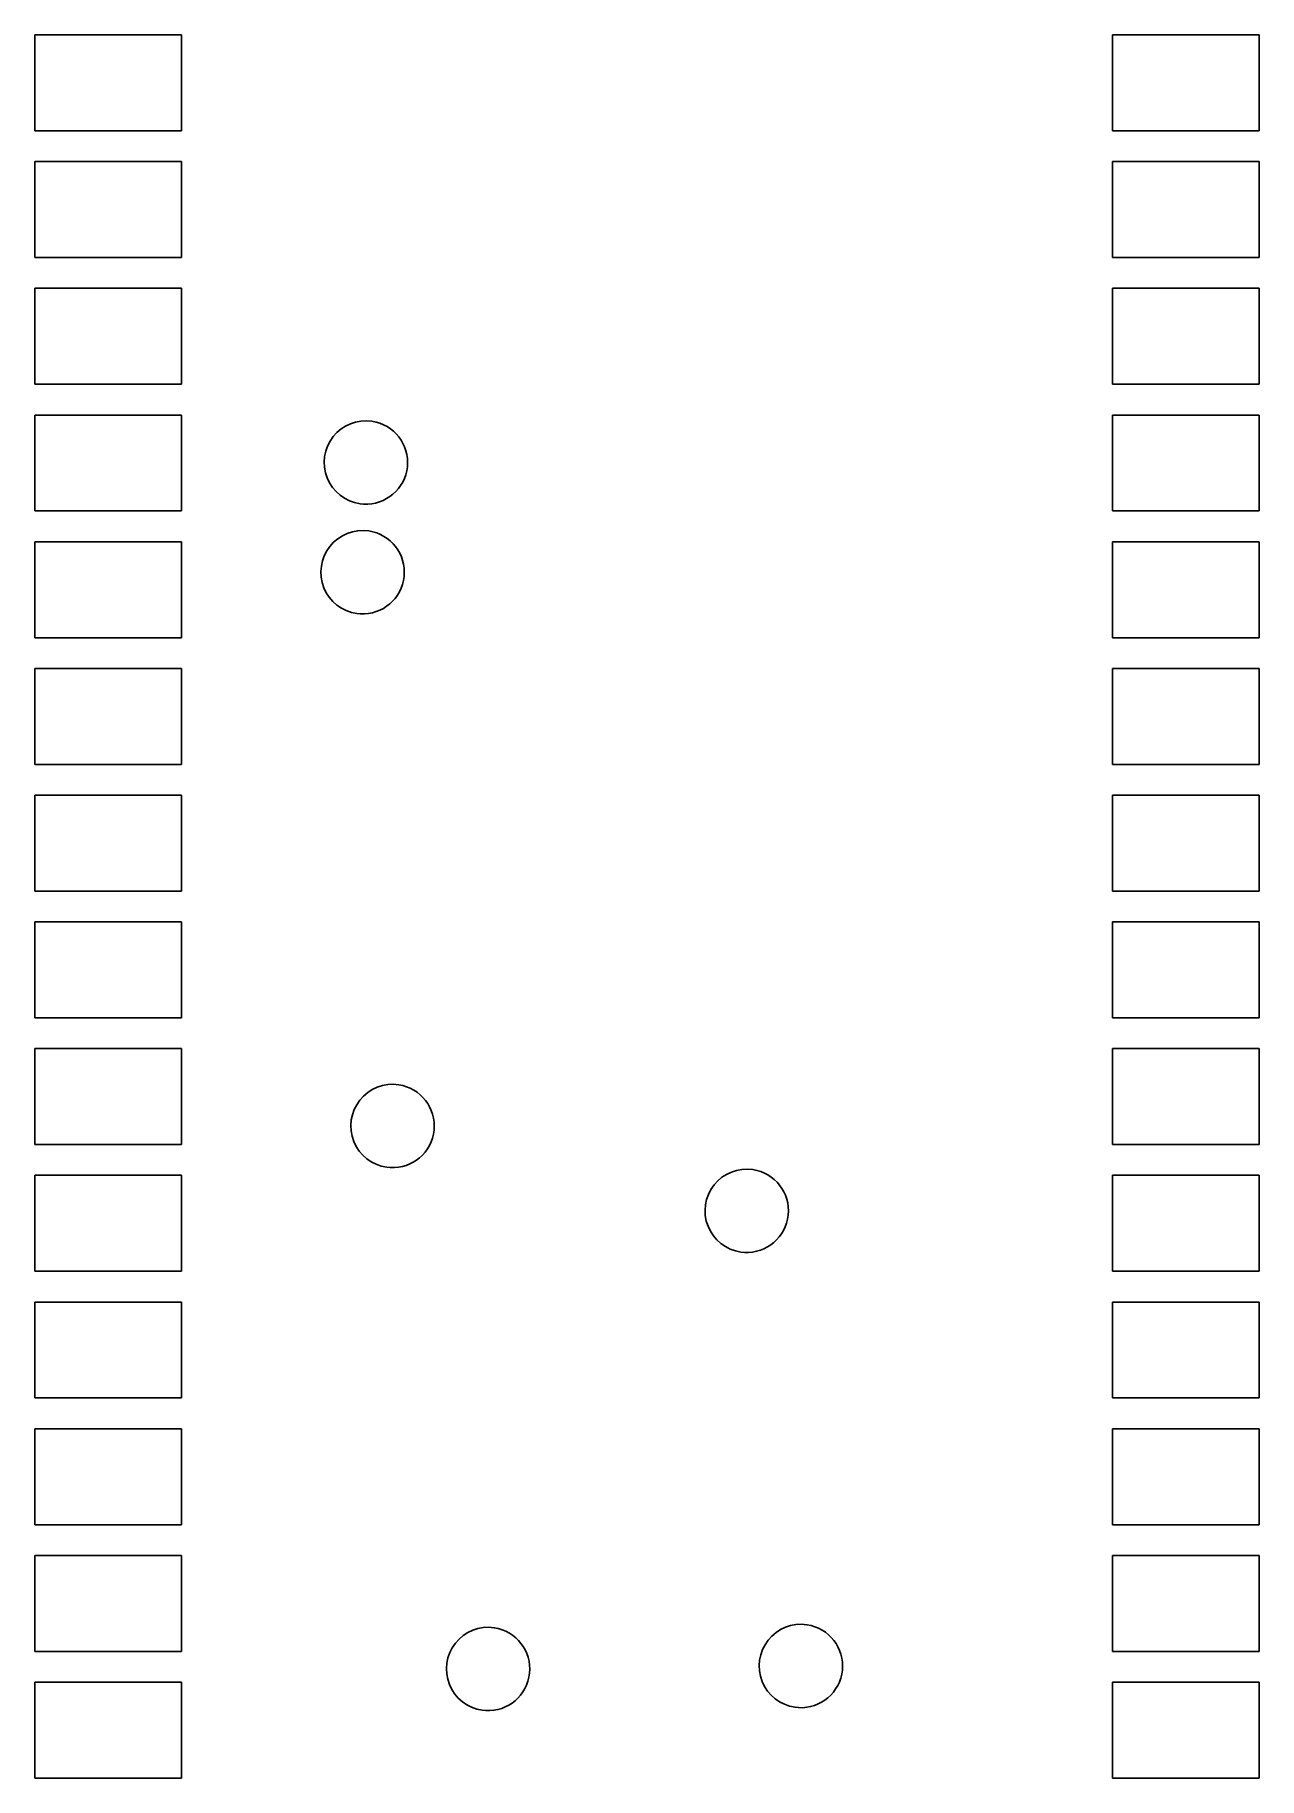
# Model space of a CAD drawing. Header units: millimetres. Extents: x -28 to -3.4, y 47 to 82.
import ezdxf

# ---------------------------------------------------------------- set-up
doc = ezdxf.new("R2010")
doc.units = ezdxf.units.MM
doc.layers.get('0').update_dxf_attribs({"linetype": 'CONTINUOUS'})

msp = doc.modelspace()

# ---------------------------------------------------------------- linework, layer by layer
for p, q in [((-27.27, 81.972), (-27.97, 81.972)), ((-27.97, 81.972), (-27.97, 80.048)), ((-25.028, 81.972), (-27.47, 81.972)), ((-25.028, 80.048), (-25.028, 81.972)), ((-5.67, 81.972), (-6.37, 81.972)), ((-6.37, 81.972), (-6.37, 80.048)), ((-3.428, 81.972), (-5.87, 81.972)), ((-3.428, 80.048), (-3.428, 81.972)), ((-27.97, 80.048), (-27.27, 80.048)), ((-27.47, 80.048), (-25.028, 80.048)), ((-6.37, 80.048), (-5.67, 80.048)), ((-5.87, 80.048), (-3.428, 80.048)), ((-27.27, 79.432), (-27.97, 79.432)), ((-27.97, 79.432), (-27.97, 77.508)), ((-25.028, 79.432), (-27.47, 79.432)), ((-25.028, 77.508), (-25.028, 79.432)), ((-5.67, 79.432), (-6.37, 79.432)), ((-6.37, 79.432), (-6.37, 77.508)), ((-3.428, 79.432), (-5.87, 79.432)), ((-3.428, 77.508), (-3.428, 79.432)), ((-27.97, 77.508), (-27.27, 77.508)), ((-27.47, 77.508), (-25.028, 77.508)), ((-6.37, 77.508), (-5.67, 77.508)), ((-5.87, 77.508), (-3.428, 77.508)), ((-27.27, 76.892), (-27.97, 76.892)), ((-27.97, 76.892), (-27.97, 74.968)), ((-25.028, 76.892), (-27.47, 76.892)), ((-25.028, 74.968), (-25.028, 76.892)), ((-5.67, 76.892), (-6.37, 76.892)), ((-6.37, 76.892), (-6.37, 74.968)), ((-3.428, 76.892), (-5.87, 76.892)), ((-3.428, 74.968), (-3.428, 76.892)), ((-27.97, 74.968), (-27.27, 74.968)), ((-27.47, 74.968), (-25.028, 74.968)), ((-6.37, 74.968), (-5.67, 74.968)), ((-5.87, 74.968), (-3.428, 74.968)), ((-27.27, 74.352), (-27.97, 74.352)), ((-27.97, 74.352), (-27.97, 72.428)), ((-25.028, 74.352), (-27.47, 74.352)), ((-25.028, 72.428), (-25.028, 74.352)), ((-5.67, 74.352), (-6.37, 74.352)), ((-6.37, 74.352), (-6.37, 72.428)), ((-3.428, 74.352), (-5.87, 74.352)), ((-3.428, 72.428), (-3.428, 74.352)), ((-27.97, 72.428), (-27.27, 72.428)), ((-27.47, 72.428), (-25.028, 72.428)), ((-6.37, 72.428), (-5.67, 72.428)), ((-5.87, 72.428), (-3.428, 72.428)), ((-27.27, 71.812), (-27.97, 71.812)), ((-27.97, 71.812), (-27.97, 69.888)), ((-25.028, 71.812), (-27.47, 71.812)), ((-25.028, 69.888), (-25.028, 71.812)), ((-5.67, 71.812), (-6.37, 71.812)), ((-6.37, 71.812), (-6.37, 69.888)), ((-3.428, 71.812), (-5.87, 71.812)), ((-3.428, 69.888), (-3.428, 71.812)), ((-27.97, 69.888), (-27.27, 69.888)), ((-27.47, 69.888), (-25.028, 69.888)), ((-6.37, 69.888), (-5.67, 69.888)), ((-5.87, 69.888), (-3.428, 69.888)), ((-27.27, 69.272), (-27.97, 69.272)), ((-27.97, 69.272), (-27.97, 67.348)), ((-25.028, 69.272), (-27.47, 69.272)), ((-25.028, 67.348), (-25.028, 69.272)), ((-5.67, 69.272), (-6.37, 69.272)), ((-6.37, 69.272), (-6.37, 67.348)), ((-3.428, 69.272), (-5.87, 69.272)), ((-3.428, 67.348), (-3.428, 69.272)), ((-27.97, 67.348), (-27.27, 67.348)), ((-27.47, 67.348), (-25.028, 67.348)), ((-6.37, 67.348), (-5.67, 67.348)), ((-5.87, 67.348), (-3.428, 67.348)), ((-27.27, 66.732), (-27.97, 66.732)), ((-27.97, 66.732), (-27.97, 64.808)), ((-25.028, 66.732), (-27.47, 66.732)), ((-25.028, 64.808), (-25.028, 66.732)), ((-5.67, 66.732), (-6.37, 66.732)), ((-6.37, 66.732), (-6.37, 64.808)), ((-3.428, 66.732), (-5.87, 66.732)), ((-3.428, 64.808), (-3.428, 66.732)), ((-27.97, 64.808), (-27.27, 64.808)), ((-27.47, 64.808), (-25.028, 64.808)), ((-6.37, 64.808), (-5.67, 64.808)), ((-5.87, 64.808), (-3.428, 64.808)), ((-27.27, 64.192), (-27.97, 64.192)), ((-27.97, 64.192), (-27.97, 62.268)), ((-25.028, 64.192), (-27.47, 64.192)), ((-25.028, 62.268), (-25.028, 64.192)), ((-5.67, 64.192), (-6.37, 64.192)), ((-6.37, 64.192), (-6.37, 62.268)), ((-3.428, 64.192), (-5.87, 64.192)), ((-3.428, 62.268), (-3.428, 64.192)), ((-27.97, 62.268), (-27.27, 62.268)), ((-27.47, 62.268), (-25.028, 62.268)), ((-6.37, 62.268), (-5.67, 62.268)), ((-5.87, 62.268), (-3.428, 62.268)), ((-27.27, 61.652), (-27.97, 61.652)), ((-27.97, 61.652), (-27.97, 59.728)), ((-25.028, 61.652), (-27.47, 61.652)), ((-25.028, 59.728), (-25.028, 61.652)), ((-5.67, 61.652), (-6.37, 61.652)), ((-6.37, 61.652), (-6.37, 59.728)), ((-3.428, 61.652), (-5.87, 61.652)), ((-3.428, 59.728), (-3.428, 61.652)), ((-27.97, 59.728), (-27.27, 59.728)), ((-27.47, 59.728), (-25.028, 59.728)), ((-6.37, 59.728), (-5.67, 59.728)), ((-5.87, 59.728), (-3.428, 59.728)), ((-27.27, 59.112), (-27.97, 59.112)), ((-27.97, 59.112), (-27.97, 57.188)), ((-25.028, 59.112), (-27.47, 59.112)), ((-25.028, 57.188), (-25.028, 59.112)), ((-5.67, 59.112), (-6.37, 59.112)), ((-6.37, 59.112), (-6.37, 57.188)), ((-3.428, 59.112), (-5.87, 59.112)), ((-3.428, 57.188), (-3.428, 59.112)), ((-27.97, 57.188), (-27.27, 57.188)), ((-27.47, 57.188), (-25.028, 57.188)), ((-6.37, 57.188), (-5.67, 57.188)), ((-5.87, 57.188), (-3.428, 57.188)), ((-27.27, 56.572), (-27.97, 56.572)), ((-27.97, 56.572), (-27.97, 54.648)), ((-25.028, 56.572), (-27.47, 56.572)), ((-25.028, 54.648), (-25.028, 56.572)), ((-5.67, 56.572), (-6.37, 56.572)), ((-6.37, 56.572), (-6.37, 54.648)), ((-3.428, 56.572), (-5.87, 56.572)), ((-3.428, 54.648), (-3.428, 56.572)), ((-27.97, 54.648), (-27.27, 54.648)), ((-27.47, 54.648), (-25.028, 54.648)), ((-6.37, 54.648), (-5.67, 54.648)), ((-5.87, 54.648), (-3.428, 54.648)), ((-27.27, 54.032), (-27.97, 54.032)), ((-27.97, 54.032), (-27.97, 52.108)), ((-25.028, 54.032), (-27.47, 54.032)), ((-25.028, 52.108), (-25.028, 54.032)), ((-5.67, 54.032), (-6.37, 54.032)), ((-6.37, 54.032), (-6.37, 52.108)), ((-3.428, 54.032), (-5.87, 54.032)), ((-3.428, 52.108), (-3.428, 54.032)), ((-27.97, 52.108), (-27.27, 52.108)), ((-27.47, 52.108), (-25.028, 52.108)), ((-6.37, 52.108), (-5.67, 52.108)), ((-5.87, 52.108), (-3.428, 52.108)), ((-27.27, 51.492), (-27.97, 51.492)), ((-27.97, 51.492), (-27.97, 49.568)), ((-25.028, 51.492), (-27.47, 51.492)), ((-25.028, 49.568), (-25.028, 51.492)), ((-5.67, 51.492), (-6.37, 51.492)), ((-6.37, 51.492), (-6.37, 49.568)), ((-3.428, 51.492), (-5.87, 51.492)), ((-3.428, 49.568), (-3.428, 51.492)), ((-27.97, 49.568), (-27.27, 49.568)), ((-27.47, 49.568), (-25.028, 49.568)), ((-6.37, 49.568), (-5.67, 49.568)), ((-5.87, 49.568), (-3.428, 49.568)), ((-27.27, 48.952), (-27.97, 48.952)), ((-27.97, 48.952), (-27.97, 47.028)), ((-25.028, 48.952), (-27.47, 48.952)), ((-25.028, 47.028), (-25.028, 48.952)), ((-5.67, 48.952), (-6.37, 48.952)), ((-6.37, 48.952), (-6.37, 47.028)), ((-3.428, 48.952), (-5.87, 48.952)), ((-3.428, 47.028), (-3.428, 48.952)), ((-27.97, 47.028), (-27.27, 47.028)), ((-27.47, 47.028), (-25.028, 47.028)), ((-6.37, 47.028), (-5.67, 47.028)), ((-5.87, 47.028), (-3.428, 47.028))]:
    msp.add_line(p, q)
for points in [[(-21.452, 72.573), (-21.381, 72.566, 0.955075), (-21.212, 74.227, 1.003142)], [(-21.517, 70.373), (-21.446, 70.366, 0.955075), (-21.277, 72.027, 1.003142)], [(-20.917, 59.273), (-20.846, 59.266, 0.955075), (-20.677, 60.927, 1.003142)], [(-13.746, 57.566, 0.955075), (-13.577, 59.227, 1.003142), (-13.817, 57.573)], [(-19.002, 48.388), (-18.931, 48.381, 0.955075), (-18.762, 50.042, 1.003142)], [(-12.661, 48.441, 0.955075), (-12.492, 50.102, 1.003142), (-12.732, 48.448)]]:
    msp.add_lwpolyline(points, format="xyb", close=True)

doc.saveas('drawing.dxf')
